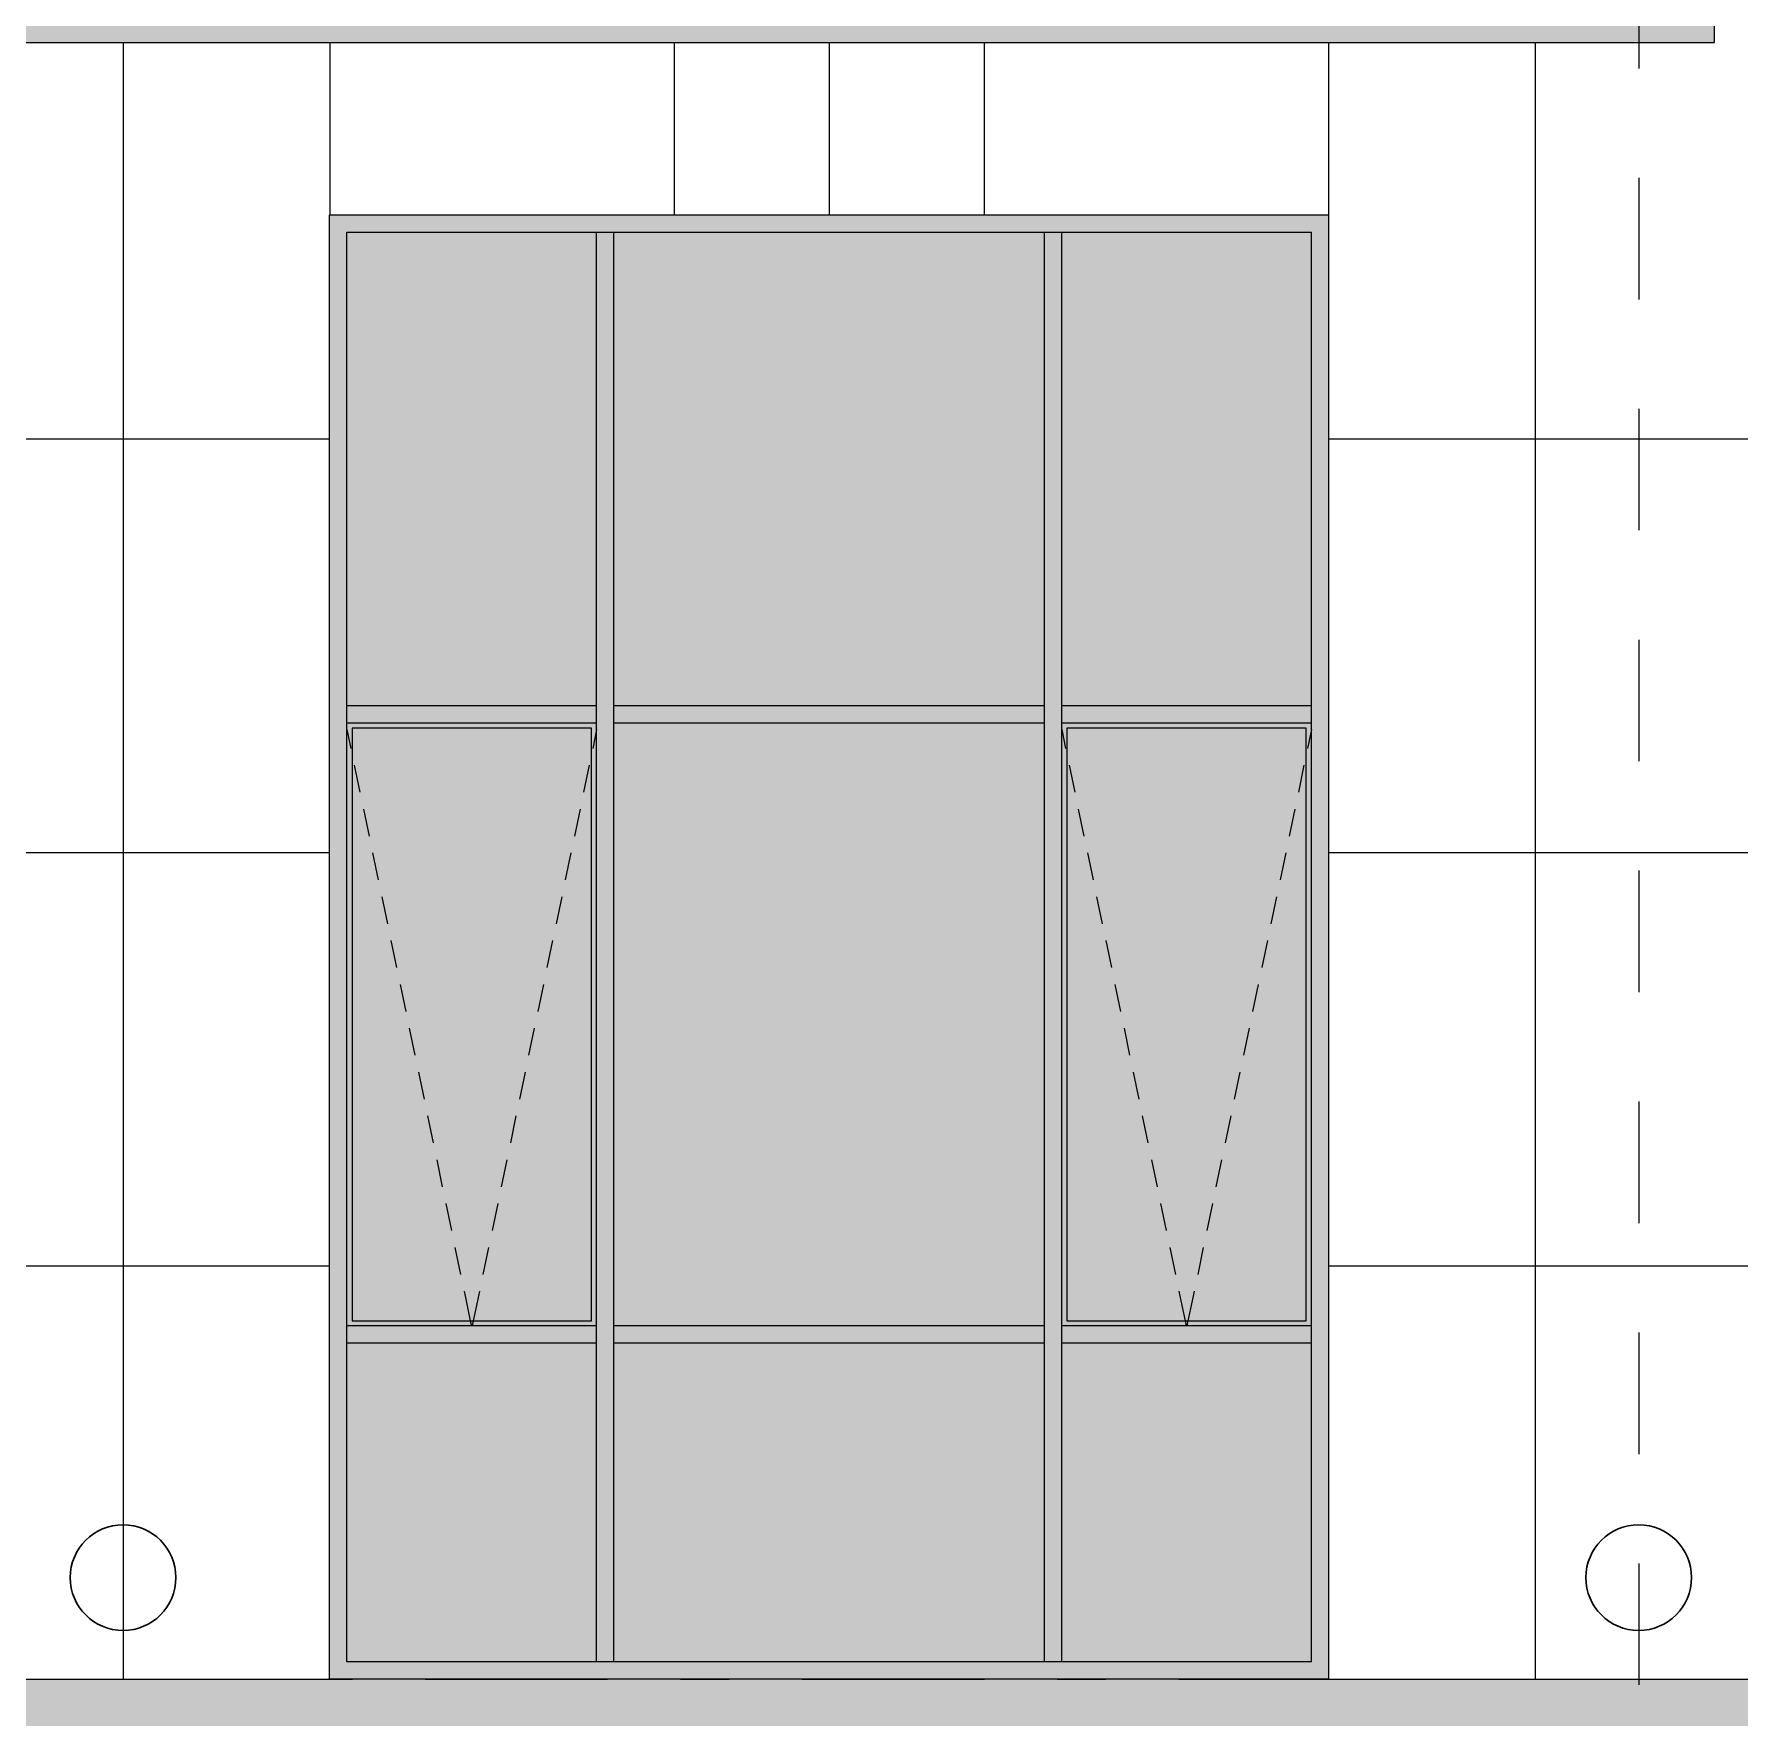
# Model space of a CAD drawing. Header units: millimetres. Extents: x 1499747 to 4230374, y -28481 to 441852.
# Drawn here: x 4141905 to 4146857, y 363716 to 368603 of the extents above; entities that cross this region are included whole.
import ezdxf

# ---------------------------------------------------------------- set-up
doc = ezdxf.new("R2010")
doc.units = ezdxf.units.MM
doc.header["$MEASUREMENT"] = 0
doc.layers.add('Чертеж и Рисунок', color=7, linetype='Continuous')

msp = doc.modelspace()

# ---------------------------------------------------------------- hatches: boundary and pattern name
at = {"layer": 'Чертеж и Рисунок', "linetype": 'Continuous', "lineweight": 0, "true_color": 0xffffff}
msp.add_hatch(color=7, dxfattribs=at).paths.add_polyline_path([(4146782.76355, 369078.36428), (4118512.72036, 369078.36428), (4118512.72036, 368578.36352), (4146782.76355, 368578.36352)])
at = {"layer": 'Чертеж и Рисунок', "linetype": 'Continuous', "lineweight": 0, "true_color": 0x2e2e2e}
for points in [[(4142762.75741, 367128.3613), (4142812.75749, 367128.3613), (4142812.75749, 368028.36268), (4142762.75741, 368078.36275)], [(4143562.75863, 368078.36275), (4142762.75741, 368078.36275), (4142812.75749, 368028.36268), (4143562.75863, 368028.36268)], [(4143562.75863, 368078.36275), (4143562.75863, 368028.36268), (4144212.75963, 368028.36268), (4144212.75963, 368078.36275)], [(4144212.75963, 368028.36268), (4144862.76062, 368028.36268), (4144862.76062, 368078.36275), (4144212.75963, 368078.36275)], [(4144862.76062, 368078.36275), (4144862.76062, 368028.36268), (4145612.76176, 368028.36268), (4145662.76184, 368078.36275)], [(4145662.76184, 367128.3613), (4145662.76184, 368078.36275), (4145612.76176, 368028.36268), (4145612.76176, 367128.3613)], [(4143537.75859, 368028.36268), (4143537.75859, 367128.3613), (4143587.75867, 367128.3613), (4143587.75867, 368028.36268)], [(4144837.76058, 368028.36268), (4144837.76058, 367128.3613), (4144887.76066, 367128.3613), (4144887.76066, 368028.36268)], [(4142762.75741, 366628.36054), (4142812.75749, 366628.36054), (4142812.75749, 367128.3613), (4142762.75741, 367128.3613)], [(4143537.75859, 367128.3613), (4143537.75859, 366628.36054), (4143587.75867, 366628.36054), (4143587.75867, 367128.3613)], [(4144837.76058, 367128.3613), (4144837.76058, 366628.36054), (4144887.76066, 366628.36054), (4144887.76066, 367128.3613)], [(4145662.76184, 366628.36054), (4145662.76184, 367128.3613), (4145612.76176, 367128.3613), (4145612.76176, 366628.36054)], [(4142762.75741, 366228.35993), (4142812.75749, 366228.35993), (4142812.75749, 366628.36054), (4142762.75741, 366628.36054)], [(4142812.75749, 366653.36058), (4142812.75749, 366603.3605), (4143537.75859, 366603.3605), (4143537.75859, 366653.36058)], [(4143537.75859, 366628.36054), (4143537.75859, 366228.35993), (4143587.75867, 366228.35993), (4143587.75867, 366628.36054)], [(4143587.75867, 366603.3605), (4144212.75963, 366603.3605), (4144212.75963, 366653.36058), (4143587.75867, 366653.36058)], [(4144212.75963, 366603.3605), (4144837.76058, 366603.3605), (4144837.76058, 366653.36058), (4144212.75963, 366653.36058)], [(4144837.76058, 366628.36054), (4144837.76058, 366228.35993), (4144887.76066, 366228.35993), (4144887.76066, 366628.36054)], [(4144887.76066, 366653.36058), (4144887.76066, 366603.3605), (4145612.76176, 366603.3605), (4145612.76176, 366653.36058)], [(4145662.76184, 366228.35993), (4145662.76184, 366628.36054), (4145612.76176, 366628.36054), (4145612.76176, 366228.35993)], [(4142762.75741, 364828.35779), (4142812.75749, 364828.35779), (4142812.75749, 366228.35993), (4142762.75741, 366228.35993)], [(4143537.75859, 366228.35993), (4143537.75859, 364828.35779), (4143587.75867, 364828.35779), (4143587.75867, 366228.35993)], [(4144837.76058, 366228.35993), (4144837.76058, 364828.35779), (4144887.76066, 364828.35779), (4144887.76066, 366228.35993)], [(4145662.76184, 364828.35779), (4145662.76184, 366228.35993), (4145612.76176, 366228.35993), (4145612.76176, 364828.35779)], [(4142812.75749, 364853.35783), (4142812.75749, 364803.35775), (4143537.75859, 364803.35775), (4143537.75859, 364853.35783)], [(4143587.75867, 364803.35775), (4144212.75963, 364803.35775), (4144212.75963, 364853.35783), (4143587.75867, 364853.35783)], [(4144212.75963, 364803.35775), (4144837.76058, 364803.35775), (4144837.76058, 364853.35783), (4144212.75963, 364853.35783)], [(4144887.76066, 364853.35783), (4144887.76066, 364803.35775), (4145612.76176, 364803.35775), (4145612.76176, 364853.35783)], [(4142762.75741, 364828.35779), (4142762.75741, 363828.35626), (4142812.75749, 363878.35634), (4142812.75749, 364828.35779)], [(4143587.75867, 364828.35779), (4143537.75859, 364828.35779), (4143537.75859, 363878.35634), (4143587.75867, 363878.35634)], [(4144837.76058, 364828.35779), (4144837.76058, 363878.35634), (4144887.76066, 363878.35634), (4144887.76066, 364828.35779)], [(4145662.76184, 364828.35779), (4145612.76176, 364828.35779), (4145612.76176, 363878.35634), (4145662.76184, 363828.35626)], [(4143562.75863, 363828.35626), (4143562.75863, 363878.35634), (4142812.75749, 363878.35634), (4142762.75741, 363828.35626)], [(4144212.75963, 363828.35626), (4144212.75963, 363878.35634), (4143562.75863, 363878.35634), (4143562.75863, 363828.35626)], [(4144212.75963, 363828.35626), (4144862.76062, 363828.35626), (4144862.76062, 363878.35634), (4144212.75963, 363878.35634)], [(4144862.76062, 363828.35626), (4145662.76184, 363828.35626), (4145612.76176, 363878.35634), (4144862.76062, 363878.35634)]]:
    msp.add_hatch(color=250, dxfattribs=at).paths.add_polyline_path(points)
at = {"layer": 'Чертеж и Рисунок', "linetype": 'Continuous', "lineweight": 0, "true_color": 0x84adf9}
for points in [[(4142812.75749, 366653.36058), (4143537.75859, 366653.36058), (4143537.75859, 367128.3613), (4143537.75859, 368028.36268), (4142812.75749, 368028.36268)], [(4143587.75867, 368028.36268), (4143587.75867, 366653.36058), (4144837.76058, 366653.36058), (4144837.76058, 368028.36268)], [(4144887.76066, 368028.36268), (4144887.76066, 366653.36058), (4145612.76176, 366653.36058), (4145612.76176, 367128.3613), (4145612.76176, 368028.36268)], [(4143522.75857, 364868.35785), (4143522.75857, 366588.36048), (4142827.75751, 366588.36048), (4142827.75751, 364868.35785)], [(4143587.75867, 364853.35783), (4144837.76058, 364853.35783), (4144837.76058, 366603.3605), (4143587.75867, 366603.3605)], [(4145597.76174, 364868.35785), (4145597.76174, 366588.36048), (4144902.76068, 366588.36048), (4144902.76068, 364868.35785)], [(4142812.75749, 364803.35775), (4142812.75749, 363878.35634), (4143537.75859, 363878.35634), (4143537.75859, 364803.35775)], [(4143587.75867, 364803.35775), (4143587.75867, 363878.35634), (4144837.76058, 363878.35634), (4144837.76058, 364803.35775)], [(4144887.76066, 364803.35775), (4144887.76066, 363878.35634), (4145612.76176, 363878.35634), (4145612.76176, 364803.35775)]]:
    msp.add_hatch(color=161, dxfattribs=at).paths.add_polyline_path(points)
at = {"layer": 'Чертеж и Рисунок', "linetype": 'Continuous', "lineweight": 0, "true_color": 0xf7fdff}
for points in [[(4142812.75749, 364853.35783), (4142827.75751, 364868.35785), (4142827.75751, 366588.36048), (4142812.75749, 366603.3605), (4142812.75749, 366228.35993)], [(4142812.75749, 366603.3605), (4142827.75751, 366588.36048), (4143522.75857, 366588.36048), (4143537.75859, 366603.3605)], [(4143522.75857, 366588.36048), (4143522.75857, 364868.35785), (4143537.75859, 364853.35783), (4143537.75859, 366228.35993), (4143537.75859, 366603.3605)], [(4144887.76066, 364853.35783), (4144902.76068, 364868.35785), (4144902.76068, 366588.36048), (4144887.76066, 366603.3605), (4144887.76066, 366228.35993)], [(4144887.76066, 366603.3605), (4144902.76068, 366588.36048), (4145597.76174, 366588.36048), (4145612.76176, 366603.3605)], [(4145597.76174, 366588.36048), (4145597.76174, 364868.35785), (4145612.76176, 364853.35783), (4145612.76176, 366228.35993), (4145612.76176, 366603.3605)], [(4142827.75751, 364868.35785), (4142812.75749, 364853.35783), (4143537.75859, 364853.35783), (4143522.75857, 364868.35785)], [(4144902.76068, 364868.35785), (4144887.76066, 364853.35783), (4145612.76176, 364853.35783), (4145597.76174, 364868.35785)]]:
    msp.add_hatch(color=7, dxfattribs=at).paths.add_polyline_path(points)
at = {"layer": 'Чертеж и Рисунок', "linetype": 'Continuous', "lineweight": 0, "true_color": 0x7f7f7f}
for points in [[(4141537.75554, 363828.35626), (4141537.75554, 359728.35), (4142187.75653, 359728.35), (4142187.75653, 363828.35626)], [(4142187.75653, 363828.35626), (4142187.75653, 363628.35595), (4146237.76272, 363628.35595), (4146237.76272, 363828.35626)], [(4146237.76272, 363828.35626), (4146237.76272, 359728.35), (4146887.76371, 359728.35), (4146887.76371, 363828.35626)]]:
    msp.add_hatch(color=8, dxfattribs=at).paths.add_polyline_path(points)

# ---------------------------------------------------------------- linework, layer by layer
at = {"color": 4, "lineweight": 30}
for centre in [(4142163.05649, 364122.94576), (4146562.76322, 364122.94576)]:
    msp.add_circle(centre, 153.33953, dxfattribs=at)
at = {"layer": 'Чертеж и Рисунок', "color": 255, "linetype": 'Continuous', "lineweight": 0}
for points in [[(4146782.76355, 368578.36352), (4146782.76355, 369078.36428)], [(4118512.72036, 368578.36352), (4146782.76355, 368578.36352)]]:
    msp.add_lwpolyline(points, dxfattribs=at)
at = {"layer": 'Чертеж и Рисунок', "color": 8, "linetype": 'Continuous', "lineweight": 15}
for points in [[(4146562.76322, 368856.16394), (4146562.76322, 368503.3634)], [(4146562.76322, 368185.86292), (4146562.76322, 367833.16238)], [(4146562.76322, 367515.66189), (4146562.76322, 367162.86135)], [(4146562.76322, 366845.36087), (4146562.76322, 366492.56033)], [(4146562.76322, 366175.05984), (4146562.76322, 365822.25931)], [(4146562.76322, 365504.75882), (4146562.76322, 365152.05828)], [(4146562.76322, 364834.5578), (4146562.76322, 364481.75726)], [(4146562.76322, 364164.25677), (4146562.76322, 363811.45623)]]:
    msp.add_lwpolyline(points, dxfattribs=at)
at = {"layer": 'Чертеж и Рисунок', "color": 253, "linetype": 'Continuous', "lineweight": 5, "true_color": 0xaaaaaa}
for points in [[(4142163.05649, 368578.36352), (4142163.05649, 363828.35626)], [(4142763.05741, 368578.36352), (4142763.05741, 368078.36275)], [(4143763.05894, 368578.36352), (4143763.05894, 368078.36275)], [(4144212.85963, 368578.36352), (4144212.85963, 368078.36275)], [(4144662.56031, 368578.36352), (4144662.56031, 368078.36275)], [(4145662.76184, 368578.36352), (4145662.76184, 368078.36275)], [(4146262.56276, 368578.36352), (4146262.56276, 363828.35626)], [(4141525.25552, 367427.96176), (4142762.75741, 367427.96176)], [(4145662.76184, 367427.96176), (4147462.76459, 367427.96176)], [(4141525.25552, 366227.95993), (4142762.75741, 366227.95993)], [(4145662.76184, 366227.95993), (4147462.76459, 366227.95993)], [(4141525.25552, 365027.95809), (4142762.75741, 365027.95809)], [(4145662.76184, 365027.95809), (4147462.76459, 365027.95809)]]:
    msp.add_lwpolyline(points, dxfattribs=at)
at = {"layer": 'Чертеж и Рисунок', "color": 7, "linetype": 'Continuous', "lineweight": 5}
for points in [[(4142762.75741, 363828.35626), (4142762.75741, 368078.36275)], [(4142762.75741, 368078.36275), (4145662.76184, 368078.36275)], [(4145662.76184, 368078.36275), (4145662.76184, 363828.35626)], [(4142812.75749, 367128.3613), (4142812.75749, 368028.36268)], [(4142812.75749, 368028.36268), (4143537.75859, 368028.36268)], [(4143537.75859, 368028.36268), (4143562.75863, 368028.36268)], [(4143537.75859, 367128.3613), (4143537.75859, 368028.36268)], [(4143562.75863, 368028.36268), (4143587.75867, 368028.36268)], [(4143587.75867, 368028.36268), (4144212.75963, 368028.36268)], [(4143587.75867, 367128.3613), (4143587.75867, 368028.36268)], [(4144212.75963, 368028.36268), (4144837.76058, 368028.36268)], [(4144837.76058, 367128.3613), (4144837.76058, 368028.36268)], [(4144837.76058, 368028.36268), (4144862.76062, 368028.36268)], [(4144862.76062, 368028.36268), (4144887.76066, 368028.36268)], [(4144887.76066, 368028.36268), (4145612.76176, 368028.36268)], [(4144887.76066, 367128.3613), (4144887.76066, 368028.36268)], [(4145612.76176, 367128.3613), (4145612.76176, 368028.36268)], [(4142812.75749, 366653.36058), (4142812.75749, 367128.3613)], [(4143537.75859, 366653.36058), (4143537.75859, 367128.3613)], [(4143587.75867, 366653.36058), (4143587.75867, 367128.3613)], [(4144837.76058, 366653.36058), (4144837.76058, 367128.3613)], [(4144887.76066, 366653.36058), (4144887.76066, 367128.3613)], [(4145612.76176, 366653.36058), (4145612.76176, 367128.3613)], [(4142812.75749, 366628.36054), (4142812.75749, 366653.36058)], [(4143537.75859, 366653.36058), (4142812.75749, 366653.36058)], [(4142812.75749, 366603.3605), (4142812.75749, 366628.36054)], [(4143537.75859, 366628.36054), (4143537.75859, 366653.36058)], [(4143537.75859, 366228.35993), (4143537.75859, 366628.36054)], [(4143587.75867, 366628.36054), (4143587.75867, 366653.36058)], [(4144212.75963, 366653.36058), (4143587.75867, 366653.36058)], [(4143587.75867, 366603.3605), (4143587.75867, 366628.36054)], [(4144837.76058, 366653.36058), (4144212.75963, 366653.36058)], [(4144837.76058, 366628.36054), (4144837.76058, 366653.36058)], [(4144837.76058, 366603.3605), (4144837.76058, 366628.36054)], [(4144887.76066, 366628.36054), (4144887.76066, 366653.36058)], [(4145612.76176, 366653.36058), (4144887.76066, 366653.36058)], [(4144887.76066, 366603.3605), (4144887.76066, 366628.36054)], [(4145612.76176, 366628.36054), (4145612.76176, 366653.36058)], [(4145612.76176, 366603.3605), (4145612.76176, 366628.36054)], [(4143537.75859, 366603.3605), (4142812.75749, 366603.3605)], [(4142812.75749, 366228.35993), (4142812.75749, 366603.3605)], [(4143522.75857, 366588.36048), (4142827.75751, 366588.36048)], [(4142827.75751, 366588.36048), (4142827.75751, 364868.35785)], [(4143522.75857, 364868.35785), (4143522.75857, 366588.36048)], [(4144212.75963, 366603.3605), (4143587.75867, 366603.3605)], [(4143587.75867, 366228.35993), (4143587.75867, 366603.3605)], [(4144837.76058, 366603.3605), (4144212.75963, 366603.3605)], [(4144837.76058, 366228.35993), (4144837.76058, 366603.3605)], [(4145612.76176, 366603.3605), (4144887.76066, 366603.3605)], [(4144887.76066, 366228.35993), (4144887.76066, 366603.3605)], [(4145597.76174, 366588.36048), (4144902.76068, 366588.36048)], [(4144902.76068, 366588.36048), (4144902.76068, 364868.35785)], [(4145597.76174, 364868.35785), (4145597.76174, 366588.36048)], [(4145612.76176, 366228.35993), (4145612.76176, 366603.3605)], [(4142812.75749, 364828.35779), (4142812.75749, 366228.35993)], [(4143537.75859, 364853.35783), (4143537.75859, 366228.35993)], [(4143587.75867, 364853.35783), (4143587.75867, 366228.35993)], [(4144837.76058, 364853.35783), (4144837.76058, 366228.35993)], [(4144887.76066, 364853.35783), (4144887.76066, 366228.35993)], [(4145612.76176, 364853.35783), (4145612.76176, 366228.35993)], [(4143537.75859, 364853.35783), (4142812.75749, 364853.35783)], [(4142827.75751, 364868.35785), (4143522.75857, 364868.35785)], [(4143537.75859, 364828.35779), (4143537.75859, 364853.35783)], [(4143587.75867, 364828.35779), (4143587.75867, 364853.35783)], [(4144212.75963, 364853.35783), (4143587.75867, 364853.35783)], [(4144837.76058, 364853.35783), (4144212.75963, 364853.35783)], [(4144837.76058, 364828.35779), (4144837.76058, 364853.35783)], [(4144887.76066, 364828.35779), (4144887.76066, 364853.35783)], [(4145612.76176, 364853.35783), (4144887.76066, 364853.35783)], [(4144902.76068, 364868.35785), (4145597.76174, 364868.35785)], [(4145612.76176, 364828.35779), (4145612.76176, 364853.35783)], [(4142812.75749, 363878.35634), (4142812.75749, 364828.35779)], [(4143537.75859, 364803.35775), (4142812.75749, 364803.35775)], [(4143537.75859, 364803.35775), (4143537.75859, 364828.35779)], [(4143537.75859, 363878.35634), (4143537.75859, 364803.35775)], [(4143587.75867, 364803.35775), (4143587.75867, 364828.35779)], [(4143587.75867, 363878.35634), (4143587.75867, 364803.35775)], [(4144212.75963, 364803.35775), (4143587.75867, 364803.35775)], [(4144837.76058, 364803.35775), (4144212.75963, 364803.35775)], [(4144837.76058, 364803.35775), (4144837.76058, 364828.35779)], [(4144837.76058, 363878.35634), (4144837.76058, 364803.35775)], [(4144887.76066, 364803.35775), (4144887.76066, 364828.35779)], [(4144887.76066, 363878.35634), (4144887.76066, 364803.35775)], [(4145612.76176, 364803.35775), (4144887.76066, 364803.35775)], [(4145612.76176, 364803.35775), (4145612.76176, 364828.35779)], [(4145612.76176, 363878.35634), (4145612.76176, 364803.35775)], [(4143537.75859, 363878.35634), (4142812.75749, 363878.35634)], [(4143562.75863, 363878.35634), (4143537.75859, 363878.35634)], [(4143587.75867, 363878.35634), (4143562.75863, 363878.35634)], [(4144212.75963, 363878.35634), (4143587.75867, 363878.35634)], [(4144862.76062, 363878.35634), (4144212.75963, 363878.35634)], [(4145612.76176, 363878.35634), (4144862.76062, 363878.35634)], [(4141525.25552, 363828.35626), (4142762.75741, 363828.35626)], [(4143562.75863, 363828.35626), (4142762.75741, 363828.35626)], [(4144212.75963, 363828.35626), (4143562.75863, 363828.35626)], [(4144862.76062, 363828.35626), (4144212.75963, 363828.35626)], [(4145662.76184, 363828.35626), (4144862.76062, 363828.35626)], [(4145662.76184, 363828.35626), (4147462.76459, 363828.35626)]]:
    msp.add_lwpolyline(points, dxfattribs=at)
at = {"layer": 'Чертеж и Рисунок', "color": 23, "linetype": 'Continuous', "lineweight": 5, "true_color": 0xbf8080}
for points in [[(4142812.75749, 366584.46047), (4142824.0575, 366530.06039)], [(4143537.75859, 366584.46047), (4143526.35858, 366530.06039)], [(4144887.76066, 366584.46047), (4144899.06067, 366530.06039)], [(4145612.76176, 366584.46047), (4145601.36175, 366530.06039)], [(4142834.25752, 366481.16031), (4142850.65755, 366402.86019)], [(4143516.15856, 366481.16031), (4143499.75854, 366402.86019)], [(4144909.26069, 366481.16031), (4144925.66072, 366402.86019)], [(4145591.16173, 366481.16031), (4145574.76171, 366402.86019)], [(4142860.85756, 366353.86012), (4142877.25759, 366275.56)], [(4143489.55852, 366353.86012), (4143473.2585, 366275.56)], [(4144935.86073, 366353.86012), (4144952.26076, 366275.56)], [(4145564.56169, 366353.86012), (4145548.26167, 366275.56)], [(4142887.4576, 366226.65992), (4142903.75763, 366148.3598)], [(4143463.05848, 366226.65992), (4143446.65846, 366148.3598)], [(4144962.46077, 366226.65992), (4144978.7608, 366148.3598)], [(4145538.06165, 366226.65992), (4145521.66163, 366148.3598)], [(4142914.05764, 366099.35973), (4142930.35767, 366021.05961)], [(4143436.45844, 366099.35973), (4143420.05842, 366021.05961)], [(4144989.06081, 366099.35973), (4145005.36084, 366021.05961)], [(4145511.46161, 366099.35973), (4145495.06159, 366021.05961)], [(4142940.55768, 365972.15953), (4142956.95771, 365893.85942)], [(4143409.8584, 365972.15953), (4143393.55837, 365893.85942)], [(4145015.56085, 365972.15953), (4145031.96088, 365893.85942)], [(4145484.86157, 365972.15953), (4145468.56154, 365893.85942)], [(4142967.15772, 365844.85934), (4142983.55775, 365766.55922)], [(4143383.25836, 365844.85934), (4143366.95833, 365766.55922)], [(4145042.16089, 365844.85934), (4145058.56092, 365766.55922)], [(4145458.26153, 365844.85934), (4145441.9615, 365766.55922)], [(4142993.75776, 365717.65915), (4143010.05779, 365639.25903)], [(4143356.75832, 365717.65915), (4143340.35829, 365639.25903)], [(4145068.76093, 365717.65915), (4145085.06096, 365639.25903)], [(4145431.76149, 365717.65915), (4145415.36146, 365639.25903)], [(4143020.2578, 365590.35895), (4143036.65783, 365512.05883)], [(4143330.15828, 365590.35895), (4143313.75825, 365512.05883)], [(4145095.26097, 365590.35895), (4145111.661, 365512.05883)], [(4145405.16145, 365590.35895), (4145388.76142, 365512.05883)], [(4143046.85784, 365463.05876), (4143063.25787, 365384.75864)], [(4143303.55824, 365463.05876), (4143287.25821, 365384.75864)], [(4145121.86101, 365463.05876), (4145138.26104, 365384.75864)], [(4145378.56141, 365463.05876), (4145362.26138, 365384.75864)], [(4143073.45789, 365335.85856), (4143089.75791, 365257.55844)], [(4143277.0582, 365335.85856), (4143260.65817, 365257.55844)], [(4145148.46106, 365335.85856), (4145164.76108, 365257.55844)], [(4145352.06137, 365335.85856), (4145335.66134, 365257.55844)], [(4143100.05793, 365208.55837), (4143116.35795, 365130.25825)], [(4143250.45816, 365208.55837), (4143234.05813, 365130.25825)], [(4145175.0611, 365208.55837), (4145191.36112, 365130.25825)], [(4145325.46133, 365208.55837), (4145309.0613, 365130.25825)], [(4143126.55797, 365081.35817), (4143142.95799, 365003.05805)], [(4143223.85812, 365081.35817), (4143207.55809, 365003.05805)], [(4145201.56114, 365081.35817), (4145217.96116, 365003.05805)], [(4145298.86129, 365081.35817), (4145282.56126, 365003.05805)], [(4143153.15801, 364954.05798), (4143158.85802, 364926.75794)], [(4143197.25807, 364954.05798), (4143191.55807, 364926.75794)], [(4145228.16118, 364954.05798), (4145233.86119, 364926.75794)], [(4145272.26124, 364954.05798), (4145266.56124, 364926.75794)], [(4143158.85802, 364926.75794), (4143171.05803, 364868.35785)], [(4143191.55807, 364926.75794), (4143179.35805, 364868.35785)], [(4145233.86119, 364926.75794), (4145246.0612, 364868.35785)], [(4145266.56124, 364926.75794), (4145254.36122, 364868.35785)], [(4143171.05803, 364868.35785), (4143174.15804, 364853.35783)], [(4143179.35805, 364868.35785), (4143176.25804, 364853.35783)], [(4145246.0612, 364868.35785), (4145249.16121, 364853.35783)], [(4145254.36122, 364868.35785), (4145251.26121, 364853.35783)]]:
    msp.add_lwpolyline(points, dxfattribs=at)
at = {"layer": 'Чертеж и Рисунок', "color": 1, "linetype": 'Continuous', "lineweight": 0}
for points in [[(4141946.85616, 363828.35626), (4142476.05697, 363828.35626)], [(4142687.6573, 363828.35626), (4142828.75751, 363828.35626)], [(4143040.45784, 363828.35626), (4143569.65864, 363828.35626)], [(4143781.25897, 363828.35626), (4143922.45918, 363828.35626)], [(4144134.05951, 363828.35626), (4144663.26031, 363828.35626)], [(4144874.96064, 363828.35626), (4145016.06085, 363828.35626)], [(4145227.66118, 363828.35626), (4145756.86199, 363828.35626)], [(4145968.56231, 363828.35626), (4146109.66252, 363828.35626)], [(4146321.26285, 363828.35626), (4146850.46366, 363828.35626)]]:
    msp.add_lwpolyline(points, dxfattribs=at)

doc.saveas('drawing.dxf')
